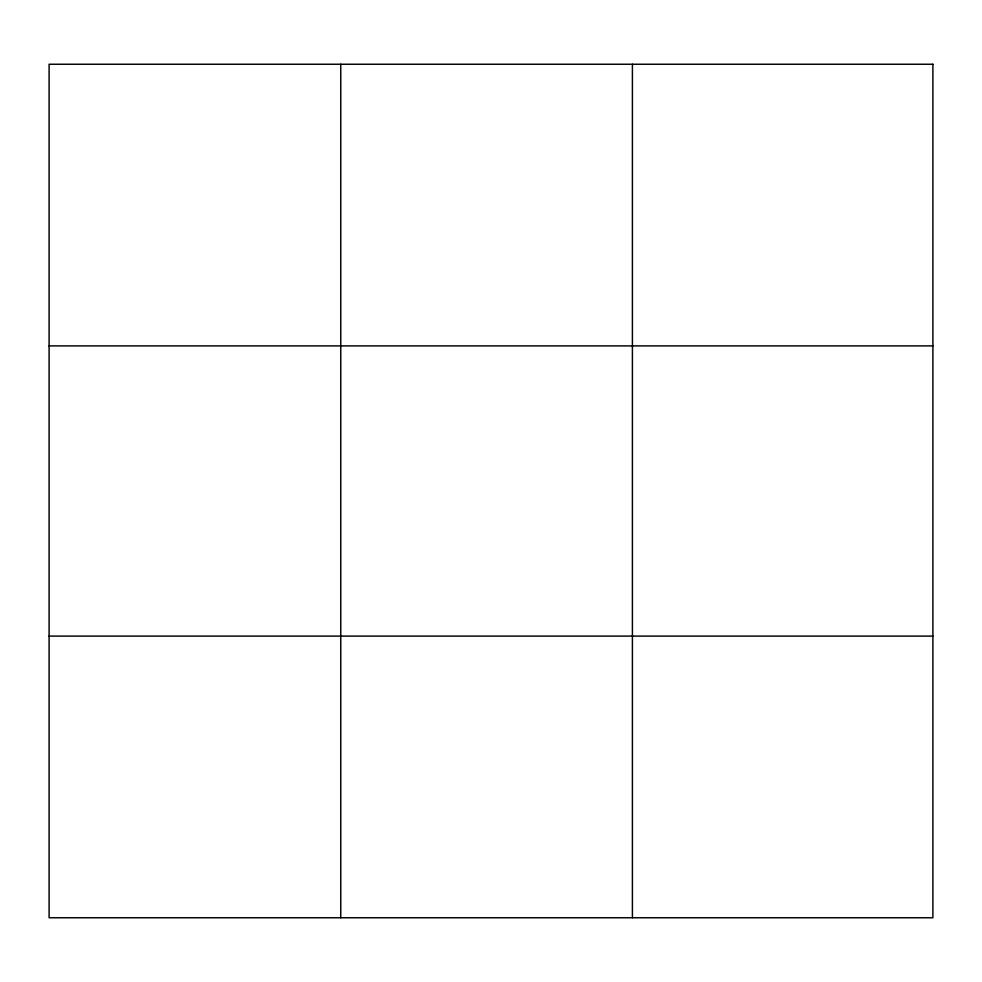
<?xml version="1.0" encoding="UTF-8"?>
<svg xmlns="http://www.w3.org/2000/svg" width="982" height="982" viewBox="0 0 982 982"><rect width="100%" height="100%" fill="white"/><g stroke="black" fill="none" stroke-linecap="round" stroke-linejoin="round"><path stroke-width="1.47" d="M340.754 917.753L340.754 64.247M632.408 917.753L632.408 64.247M49.1 345.897L932.9 345.897M49.1 636.103L932.9 636.103M932.9 64.247L932.9 917.753L49.1 917.753L49.1 64.247L932.9 64.247"/></g></svg>
